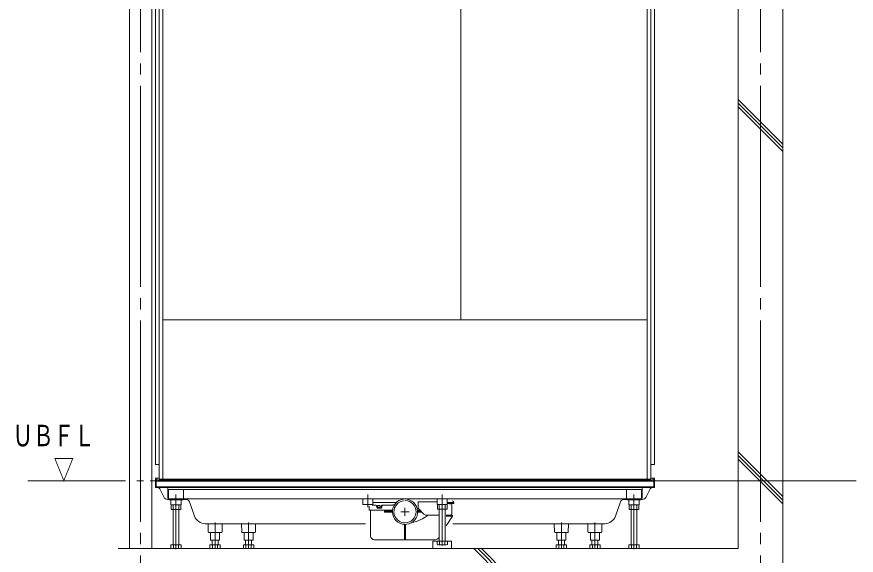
# Model space of a CAD drawing. Units: millimetres on the paper. Extents: x -305 to 305, y -152 to 152.
# Drawn here: x -141.3 to -66.2, y -98 to -49.9 of the extents above; entities that cross this region are included whole.
import ezdxf
from ezdxf.enums import TextEntityAlignment as Align

# ---------------------------------------------------------------- set-up
doc = ezdxf.new("R2010")
doc.units = ezdxf.units.MM
for name, pattern in [('DASHED2', [3, 2, -1]), ('LONG_CHAIN', [21, 18, -1, 1, -1]), ('LONG_DOUBLE_CHAIN', [21.8, 18, -1, 0.6, -0.6, 0.6, -1])]:
    doc.linetypes.add(name, pattern=pattern)
doc.layers.add('0-1_VIEW0001', color=7, linetype='DASHED2', lineweight=9)
doc.styles.add('ＭＳ ゴシック', font='')
doc.styles.get('ＭＳ ゴシック').set_extended_font_data('MS Gothic')

msp = doc.modelspace()

# ---------------------------------------------------------------- linework, layer by layer
at = {"layer": '0-1_VIEW0001', "linetype": 'Continuous'}
for p, q in [((-131.265, -14.02), (-131.265, -97.42)), ((-129.265, -14.02), (-129.265, -97.42)), ((-76.765, -14.02), (-76.765, -97.42)), ((-72.765, -14.02), (-72.765, -102.42)), ((-128.932, -89.887), (-128.932, -24.687)), ((-84.266, -89.887), (-84.266, -24.687)), ((-128.599, -91.22), (-128.599, -25.187)), ((-128.266, -77.82), (-128.266, -25.187)), ((-101.599, -76.954), (-101.599, -25.187)), ((-84.932, -91.22), (-84.932, -25.187)), ((-84.599, -91.22), (-84.599, -25.187)), ((-72.767, -61.242), (-76.767, -57.242)), ((-72.767, -61.575), (-76.767, -57.575)), ((-72.767, -61.908), (-76.767, -57.908)), ((-84.932, -76.954), (-128.266, -76.954)), ((-128.266, -91.22), (-128.266, -77.82)), ((-72.768, -92.754), (-76.767, -88.754)), ((-72.768, -93.087), (-76.767, -89.087)), ((-128.599, -89.887), (-128.932, -89.887)), ((-84.266, -89.887), (-84.599, -89.887)), ((-72.767, -93.421), (-76.767, -89.421)), ((-128.941, -91.12), (-128.599, -91.12)), ((-128.941, -91.12), (-128.941, -91.22)), ((-128.941, -91.22), (-128.903, -91.22)), ((-128.941, -91.226), (-128.941, -91.937)), ((-128.806, -91.189), (-128.807, -91.153)), ((-128.706, -91.287), (-106.599, -91.287)), ((-128.706, -91.387), (-106.599, -91.387)), ((-128.599, -91.22), (-84.599, -91.22)), ((-84.492, -91.287), (-106.599, -91.287)), ((-84.324, -91.387), (-106.599, -91.387)), ((-84.492, -91.387), (-106.599, -91.387)), ((-84.599, -91.12), (-84.257, -91.12)), ((-84.392, -91.189), (-84.391, -91.153)), ((-84.324, -91.887), (-84.324, -91.387)), ((-84.257, -91.22), (-84.295, -91.22)), ((-84.257, -91.12), (-84.257, -91.22)), ((-84.257, -91.226), (-84.257, -91.937)), ((-84.257, -91.531), (-84.257, -91.631)), ((-128.941, -91.937), (-106.599, -91.937)), ((-106.599, -91.887), (-128.874, -91.887)), ((-128.543, -92.083), (-128.166, -92.836)), ((-127.824, -92.104), (-127.824, -92.898)), ((-127.824, -92.124), (-127.824, -92.898)), ((-126.432, -92.965), (-126.432, -92.131)), ((-126.432, -92.965), (-126.432, -92.131)), ((-126.432, -92.131), (-106.599, -92.131)), ((-106.599, -91.887), (-84.324, -91.887)), ((-84.257, -91.937), (-106.599, -91.937)), ((-86.766, -92.131), (-106.599, -92.131)), ((-86.766, -92.965), (-86.766, -92.131)), ((-86.766, -92.965), (-86.766, -92.131)), ((-86.766, -92.131), (-85.432, -92.131)), ((-85.432, -92.131), (-85.432, -92.965)), ((-85.374, -92.104), (-85.374, -92.898)), ((-85.374, -92.124), (-85.374, -92.898)), ((-85.274, -91.961), (-85.27, -91.961)), ((-84.655, -92.083), (-85.032, -92.836)), ((-127.868, -93.02), (-127.834, -93.02)), ((-126.199, -93.02), (-127.834, -93.02)), ((-127.766, -92.965), (-126.432, -92.965)), ((-127.657, -93.065), (-126.457, -93.065)), ((-127.549, -93.02), (-127.549, -93.487)), ((-126.649, -93.02), (-126.649, -93.487)), ((-126.432, -92.965), (-106.599, -92.965)), ((-110.382, -92.998), (-110.382, -93.465)), ((-109.482, -92.998), (-109.482, -93.465)), ((-86.766, -92.965), (-106.599, -92.965)), ((-103.716, -92.998), (-103.716, -93.465)), ((-102.816, -92.998), (-102.816, -93.465)), ((-86.999, -93.02), (-85.364, -93.02)), ((-85.432, -92.965), (-86.766, -92.965)), ((-85.541, -93.065), (-86.741, -93.065)), ((-86.549, -93.02), (-86.549, -93.487)), ((-85.649, -93.02), (-85.649, -93.487)), ((-85.33, -93.02), (-85.364, -93.02)), ((-126.649, -93.487), (-127.549, -93.487)), ((-127.532, -93.487), (-127.532, -93.92)), ((-127.532, -93.92), (-126.666, -93.92)), ((-127.366, -93.487), (-127.366, -97.087)), ((-126.832, -93.487), (-126.832, -97.087)), ((-125.885, -93.242), (-125.433, -94.521)), ((-110.382, -93.465), (-109.482, -93.465)), ((-109.799, -93.62), (-109.799, -93.97)), ((-109.524, -93.537), (-109.204, -93.537)), ((-107.367, -93.287), (-109.426, -93.287)), ((-109.137, -93.595), (-109.121, -93.726)), ((-109.047, -93.68), (-109.047, -93.574)), ((-109.03, -93.557), (-108.829, -93.557)), ((-109.03, -93.697), (-108.829, -93.697)), ((-108.779, -93.814), (-109.022, -93.814)), ((-108.813, -93.68), (-108.813, -93.574)), ((-108.708, -93.594), (-108.727, -93.728)), ((-108.66, -93.594), (-108.68, -93.728)), ((-108.642, -93.537), (-107.716, -93.537)), ((-107.699, -93.504), (-107.699, -93.52)), ((-107.682, -93.487), (-107.539, -93.487)), ((-105.449, -93.834), (-105.503, -93.834)), ((-105.432, -93.207), (-105.432, -93.817)), ((-105.432, -93.804), (-104.913, -94.323)), ((-103.821, -93.22), (-105.416, -93.22)), ((-103.716, -93.253), (-103.746, -93.238)), ((-102.816, -93.465), (-103.716, -93.465)), ((-103.699, -93.465), (-103.699, -93.898)), ((-103.699, -93.898), (-102.832, -93.898)), ((-103.532, -93.487), (-103.532, -96.754)), ((-102.999, -93.487), (-102.999, -96.754)), ((-102.774, -93.287), (-102.249, -93.287)), ((-102.774, -93.387), (-102.249, -93.387)), ((-102.399, -94.254), (-102.399, -93.57)), ((-102.216, -93.354), (-102.216, -93.32)), ((-87.313, -93.242), (-87.766, -94.521)), ((-86.549, -93.487), (-85.649, -93.487)), ((-86.532, -93.487), (-86.532, -93.92)), ((-86.532, -93.92), (-85.666, -93.92)), ((-86.366, -93.487), (-86.366, -97.087)), ((-85.832, -93.487), (-85.832, -97.087)), ((-109.782, -93.987), (-107.725, -93.987)), ((-109.698, -94.003), (-109.678, -96.29)), ((-108.42, -94.079), (-108.42, -94.162)), ((-108.42, -94.079), (-107.732, -94.079)), ((-108.42, -94.162), (-107.732, -94.162)), ((-105.249, -93.987), (-105.474, -93.987)), ((-105.157, -94.079), (-105.467, -94.079)), ((-105.074, -94.162), (-105.467, -94.162)), ((-103.532, -94.42), (-104.678, -94.42)), ((-103.613, -94.42), (-104.678, -94.42)), ((-102.566, -94.42), (-102.908, -94.42)), ((-102.366, -94.437), (-102.908, -94.437)), ((-102.366, -94.52), (-102.908, -94.52)), ((-102.338, -94.505), (-102.902, -95.379)), ((-102.332, -94.47), (-102.332, -94.487)), ((-124.49, -95.187), (-110.133, -95.187)), ((-124.219, -95.921), (-124.231, -95.241)), ((-122.967, -95.241), (-122.979, -95.921)), ((-121.231, -95.241), (-121.219, -95.921)), ((-119.979, -95.921), (-119.967, -95.241)), ((-106.649, -95.252), (-106.649, -96.62)), ((-106.549, -95.252), (-106.549, -96.62)), ((-88.708, -95.187), (-102.303, -95.187)), ((-93.219, -95.921), (-93.231, -95.241)), ((-91.967, -95.241), (-91.979, -95.921)), ((-90.231, -95.241), (-90.219, -95.921)), ((-88.979, -95.921), (-88.967, -95.241)), ((-124.153, -95.987), (-123.045, -95.987)), ((-123.999, -96.654), (-123.999, -95.987)), ((-123.199, -96.654), (-123.199, -95.987)), ((-121.153, -95.987), (-120.033, -95.987)), ((-120.199, -96.654), (-120.199, -95.987)), ((-92.045, -95.987), (-93.165, -95.987)), ((-92.999, -96.654), (-92.999, -95.987)), ((-92.199, -96.654), (-92.199, -95.987)), ((-89.045, -95.987), (-90.153, -95.987)), ((-89.999, -96.654), (-89.999, -95.987)), ((-89.199, -96.654), (-89.199, -95.987)), ((-123.199, -96.654), (-123.999, -96.654)), ((-123.869, -96.654), (-123.869, -97.087)), ((-123.336, -96.654), (-123.336, -97.087)), ((-120.869, -96.654), (-120.869, -97.087)), ((-120.336, -96.654), (-120.336, -97.087)), ((-103.884, -96.62), (-109.345, -96.62)), ((-104.099, -96.754), (-104.099, -97.421)), ((-103.728, -96.754), (-102.804, -96.754)), ((-103.728, -96.754), (-103.728, -97.042)), ((-103.497, -96.754), (-103.497, -97.042)), ((-103.035, -96.754), (-103.035, -97.042)), ((-102.804, -96.754), (-102.804, -97.042)), ((-92.999, -96.654), (-92.199, -96.654)), ((-92.862, -96.654), (-92.862, -97.087)), ((-92.329, -96.654), (-92.329, -97.087)), ((-89.999, -96.654), (-89.199, -96.654)), ((-89.862, -96.654), (-89.862, -97.087)), ((-89.329, -96.654), (-89.329, -97.087)), ((-132.266, -97.42), (-76.765, -97.42)), ((-126.637, -97.087), (-127.561, -97.087)), ((-127.561, -97.087), (-127.561, -97.375)), ((-127.561, -97.375), (-127.482, -97.42)), ((-126.712, -97.42), (-127.479, -97.42)), ((-127.33, -97.087), (-127.33, -97.375)), ((-126.868, -97.087), (-126.868, -97.375)), ((-126.716, -97.42), (-126.637, -97.375)), ((-126.637, -97.087), (-126.637, -97.375)), ((-124.064, -97.087), (-124.064, -97.375)), ((-123.141, -97.087), (-124.064, -97.087)), ((-124.064, -97.375), (-123.986, -97.42)), ((-123.216, -97.42), (-123.982, -97.42)), ((-123.833, -97.087), (-123.833, -97.375)), ((-123.372, -97.087), (-123.372, -97.375)), ((-123.219, -97.42), (-123.141, -97.375)), ((-123.141, -97.087), (-123.141, -97.375)), ((-120.141, -97.087), (-121.064, -97.087)), ((-121.064, -97.087), (-121.064, -97.375)), ((-121.064, -97.375), (-120.986, -97.42)), ((-120.216, -97.42), (-120.982, -97.42)), ((-120.833, -97.087), (-120.833, -97.375)), ((-120.372, -97.087), (-120.372, -97.375)), ((-120.219, -97.42), (-120.141, -97.375)), ((-120.141, -97.087), (-120.141, -97.375)), ((-104.099, -97.421), (-102.432, -97.421)), ((-103.649, -97.087), (-103.728, -97.042)), ((-103.649, -97.087), (-102.882, -97.087)), ((-102.804, -97.042), (-102.882, -97.087)), ((-100.423, -97.42), (-95.423, -102.42)), ((-100.09, -97.42), (-95.09, -102.42)), ((-99.757, -97.42), (-94.757, -102.42)), ((-93.058, -97.087), (-93.058, -97.375)), ((-93.058, -97.087), (-92.134, -97.087)), ((-92.979, -97.42), (-93.058, -97.375)), ((-92.982, -97.42), (-92.216, -97.42)), ((-92.827, -97.087), (-92.827, -97.375)), ((-92.365, -97.087), (-92.365, -97.375)), ((-92.134, -97.375), (-92.212, -97.42)), ((-92.134, -97.087), (-92.134, -97.375)), ((-90.058, -97.087), (-89.134, -97.087)), ((-90.058, -97.087), (-90.058, -97.375)), ((-89.979, -97.42), (-90.058, -97.375)), ((-89.982, -97.42), (-89.216, -97.42)), ((-89.827, -97.087), (-89.827, -97.375)), ((-89.365, -97.087), (-89.365, -97.375)), ((-89.134, -97.375), (-89.212, -97.42)), ((-89.134, -97.087), (-89.134, -97.375)), ((-86.561, -97.087), (-86.561, -97.375)), ((-86.561, -97.087), (-85.637, -97.087)), ((-86.482, -97.42), (-86.561, -97.375)), ((-86.486, -97.42), (-85.719, -97.42)), ((-86.33, -97.087), (-86.33, -97.375)), ((-85.868, -97.087), (-85.868, -97.375)), ((-85.637, -97.375), (-85.716, -97.42)), ((-85.637, -97.087), (-85.637, -97.375))]:
    msp.add_line(p, q, dxfattribs=at)
at = {"layer": '0-1_VIEW0001', "linetype": 'LONG_CHAIN'}
for p, q in [((-130.266, -14.02), (-130.266, -102.42)), ((-74.766, -14.02), (-74.766, -102.42)), ((-127.099, -92.588), (-127.099, -93.739)), ((-109.932, -92.566), (-109.932, -93.716)), ((-103.266, -92.566), (-103.266, -93.716)), ((-103.266, -97.124), (-103.266, -93.037)), ((-86.099, -92.588), (-86.099, -93.739)), ((-127.099, -97.457), (-127.099, -93.313)), ((-106.599, -93.756), (-106.599, -94.484)), ((-86.099, -97.457), (-86.099, -93.313)), ((-106.963, -94.12), (-106.235, -94.12)), ((-123.599, -96.956), (-123.599, -95.072)), ((-120.599, -96.956), (-120.599, -95.072)), ((-120.599, -96.956), (-120.599, -95.072)), ((-92.599, -96.956), (-92.599, -95.072)), ((-92.599, -96.956), (-92.599, -95.072)), ((-89.599, -96.956), (-89.599, -95.072)), ((-89.599, -96.956), (-89.599, -95.072)), ((-123.602, -96.773), (-123.602, -97.42)), ((-120.602, -96.773), (-120.602, -97.42)), ((-92.596, -96.773), (-92.596, -97.42)), ((-89.596, -96.773), (-89.596, -97.42))]:
    msp.add_line(p, q, dxfattribs=at)
at = {"layer": '0-1_VIEW0001', "linetype": 'LONG_DOUBLE_CHAIN'}
msp.add_line((-66.207, -91.354), (-140.354, -91.354), dxfattribs=at)
at = {"layer": '0-1_VIEW0001', "linetype": 'Continuous'}
for points in [[(-128.874, -91.887), (-128.874, -91.387), (-106.599, -91.387)], [(-126.432, -92.131), (-127.766, -92.131), (-127.766, -92.965)], [(-127.532, -93.487), (-126.666, -93.487), (-126.666, -93.92)], [(-103.699, -93.465), (-102.832, -93.465), (-102.832, -93.898)], [(-86.532, -93.487), (-85.666, -93.487), (-85.666, -93.92)], [(-120.199, -96.654), (-120.999, -96.654), (-120.999, -95.987)], [(-104.099, -96.754), (-102.432, -96.754), (-102.432, -97.421)]]:
    msp.add_lwpolyline(points, dxfattribs=at)
for centre, radius, start, end in [((-128.706, -91.187), 0.2, 189.59407, 270), ((-128.84, -91.154), 0.0333, 1, 90), ((-128.706, -91.187), 0.1, 181, 270), ((-84.492, -91.187), 0.1, 270, 359), ((-84.492, -91.187), 0.2, 270, 350.40593), ((-84.358, -91.154), 0.0333, 90, 179), ((-128.752, -92.187), 0.233, 26.56505, 89.3981), ((-127.991, -92.104), 0.167, 0, 90), ((-85.207, -92.104), 0.167, 90, 180), ((-84.447, -92.187), 0.233, 90, 153.43495), ((-127.868, -92.687), 0.333, 206.56505, 270), ((-127.657, -92.898), 0.167, 180, 270), ((-126.457, -92.898), 0.167, 270, 336.42182), ((-126.2, -93.354), 0.333, 19.50245, 90), ((-106.599, -94.12), 1.133, 96.99075, 78.2552), ((-106.599, -94.12), 0.992, 93.92418, 89.05266), ((-102.384, -93.32), 0.167, 1.00003, 90), ((-86.999, -93.354), 0.333, 90, 160.49755), ((-86.741, -92.898), 0.167, 203.57818, 270), ((-85.541, -92.898), 0.167, 270, 0), ((-85.33, -92.687), 0.333, 270, 333.43495), ((-109.204, -93.604), 0.0667, 7.02025, 90), ((-109.022, -93.714), 0.1, 187.02025, 270), ((-109.03, -93.574), 0.0167, 90, 180), ((-109.03, -93.68), 0.0167, 180, 270), ((-108.829, -93.574), 0.0167, 0, 90), ((-108.829, -93.68), 0.0167, 270, 0), ((-108.826, -93.714), 0.1, 270, 351.61497), ((-108.779, -93.714), 0.1, 270, 351.60161), ((-108.642, -93.604), 0.0667, 90, 171.61497), ((-108.594, -93.604), 0.0667, 90, 171.60161), ((-107.716, -93.52), 0.0167, 270, 0), ((-107.682, -93.504), 0.0167, 90, 180), ((-105.449, -93.817), 0.0167, 270, 0), ((-105.376, -93.382), 0.167, 103.64409, 109.62666), ((-103.821, -93.387), 0.167, 63.45684, 90), ((-102.59, -93.237), 0.167, 244.15807, 270), ((-102.566, -93.57), 0.167, 0, 90), ((-102.249, -93.32), 0.0333, 0, 90), ((-102.249, -93.354), 0.0333, 270, 0), ((-124.49, -94.187), 1, 199.50245, 270), ((-109.782, -93.97), 0.0167, 180, 270), ((-109.715, -94.004), 0.0167, 0.5, 90), ((-106.599, -91.813), 3.324, 280.37768, 308.33802), ((-104.678, -94.087), 0.333, 225, 270), ((-102.566, -94.254), 0.167, 270, 0), ((-102.366, -94.47), 0.0333, 0, 90), ((-102.366, -94.487), 0.0333, 270, 0), ((-88.708, -94.187), 1, 270, 340.49755), ((-106.096, -94.842), 0.0033, 180, 304.88769), ((-124.153, -95.92), 0.0667, 181.00003, 270), ((-123.045, -95.92), 0.0667, 270, 358.99997), ((-121.153, -95.92), 0.0667, 181.00003, 270), ((-120.045, -95.92), 0.0667, 270, 358.99997), ((-93.153, -95.92), 0.0667, 181.00003, 270), ((-92.045, -95.92), 0.0667, 270, 358.99997), ((-90.153, -95.92), 0.0667, 181.00003, 270), ((-89.045, -95.92), 0.0667, 270, 358.99997), ((-109.345, -96.287), 0.333, 180.5, 270), ((-103.885, -96.287), 0.333, 270, 327.14692), ((-127.489, -97.12), 0.3, 271.20516, 301.93849), ((-127.099, -96.809), 0.611, 247.78221, 292.21882), ((-126.709, -97.12), 0.3, 238.06151, 268.79484), ((-123.992, -97.12), 0.3, 271.20516, 301.93849), ((-123.602, -96.809), 0.611, 247.78221, 292.21882), ((-123.213, -97.12), 0.3, 238.06151, 268.79484), ((-120.992, -97.12), 0.3, 271.20516, 301.93849), ((-120.602, -96.809), 0.611, 247.78221, 292.21882), ((-120.213, -97.12), 0.3, 238.06151, 268.79484), ((-103.655, -96.787), 0.3, 271.20516, 301.93849), ((-103.266, -96.476), 0.611, 247.78118, 292.2178), ((-102.876, -96.787), 0.3, 238.06151, 268.79485), ((-92.985, -97.12), 0.3, 271.20516, 301.93849), ((-92.596, -96.809), 0.611, 247.78118, 292.2178), ((-92.206, -97.12), 0.3, 238.06151, 268.79485), ((-89.985, -97.12), 0.3, 271.20516, 301.93849), ((-89.596, -96.809), 0.611, 247.78118, 292.2178), ((-89.206, -97.12), 0.3, 238.06151, 268.79485), ((-86.489, -97.12), 0.3, 271.20516, 301.93849), ((-86.099, -96.809), 0.611, 247.78118, 292.2178), ((-85.709, -97.12), 0.3, 238.06151, 268.79485)]:
    msp.add_arc(centre, radius, start, end, dxfattribs=at)

# ---------------------------------------------------------------- texts
at = {"layer": '0-1_VIEW0001', "style": 'ＭＳ ゴシック', "width": 0.7}
for s, p in [('ＵＢＦＬ', (-141.724, -88.842)), ('\u3000\u3000▽', (-141.724, -91.84))]:
    msp.add_text(s, height=1.921, dxfattribs=at).set_placement(p, align=Align.BOTTOM_LEFT)

doc.saveas('drawing.dxf')
